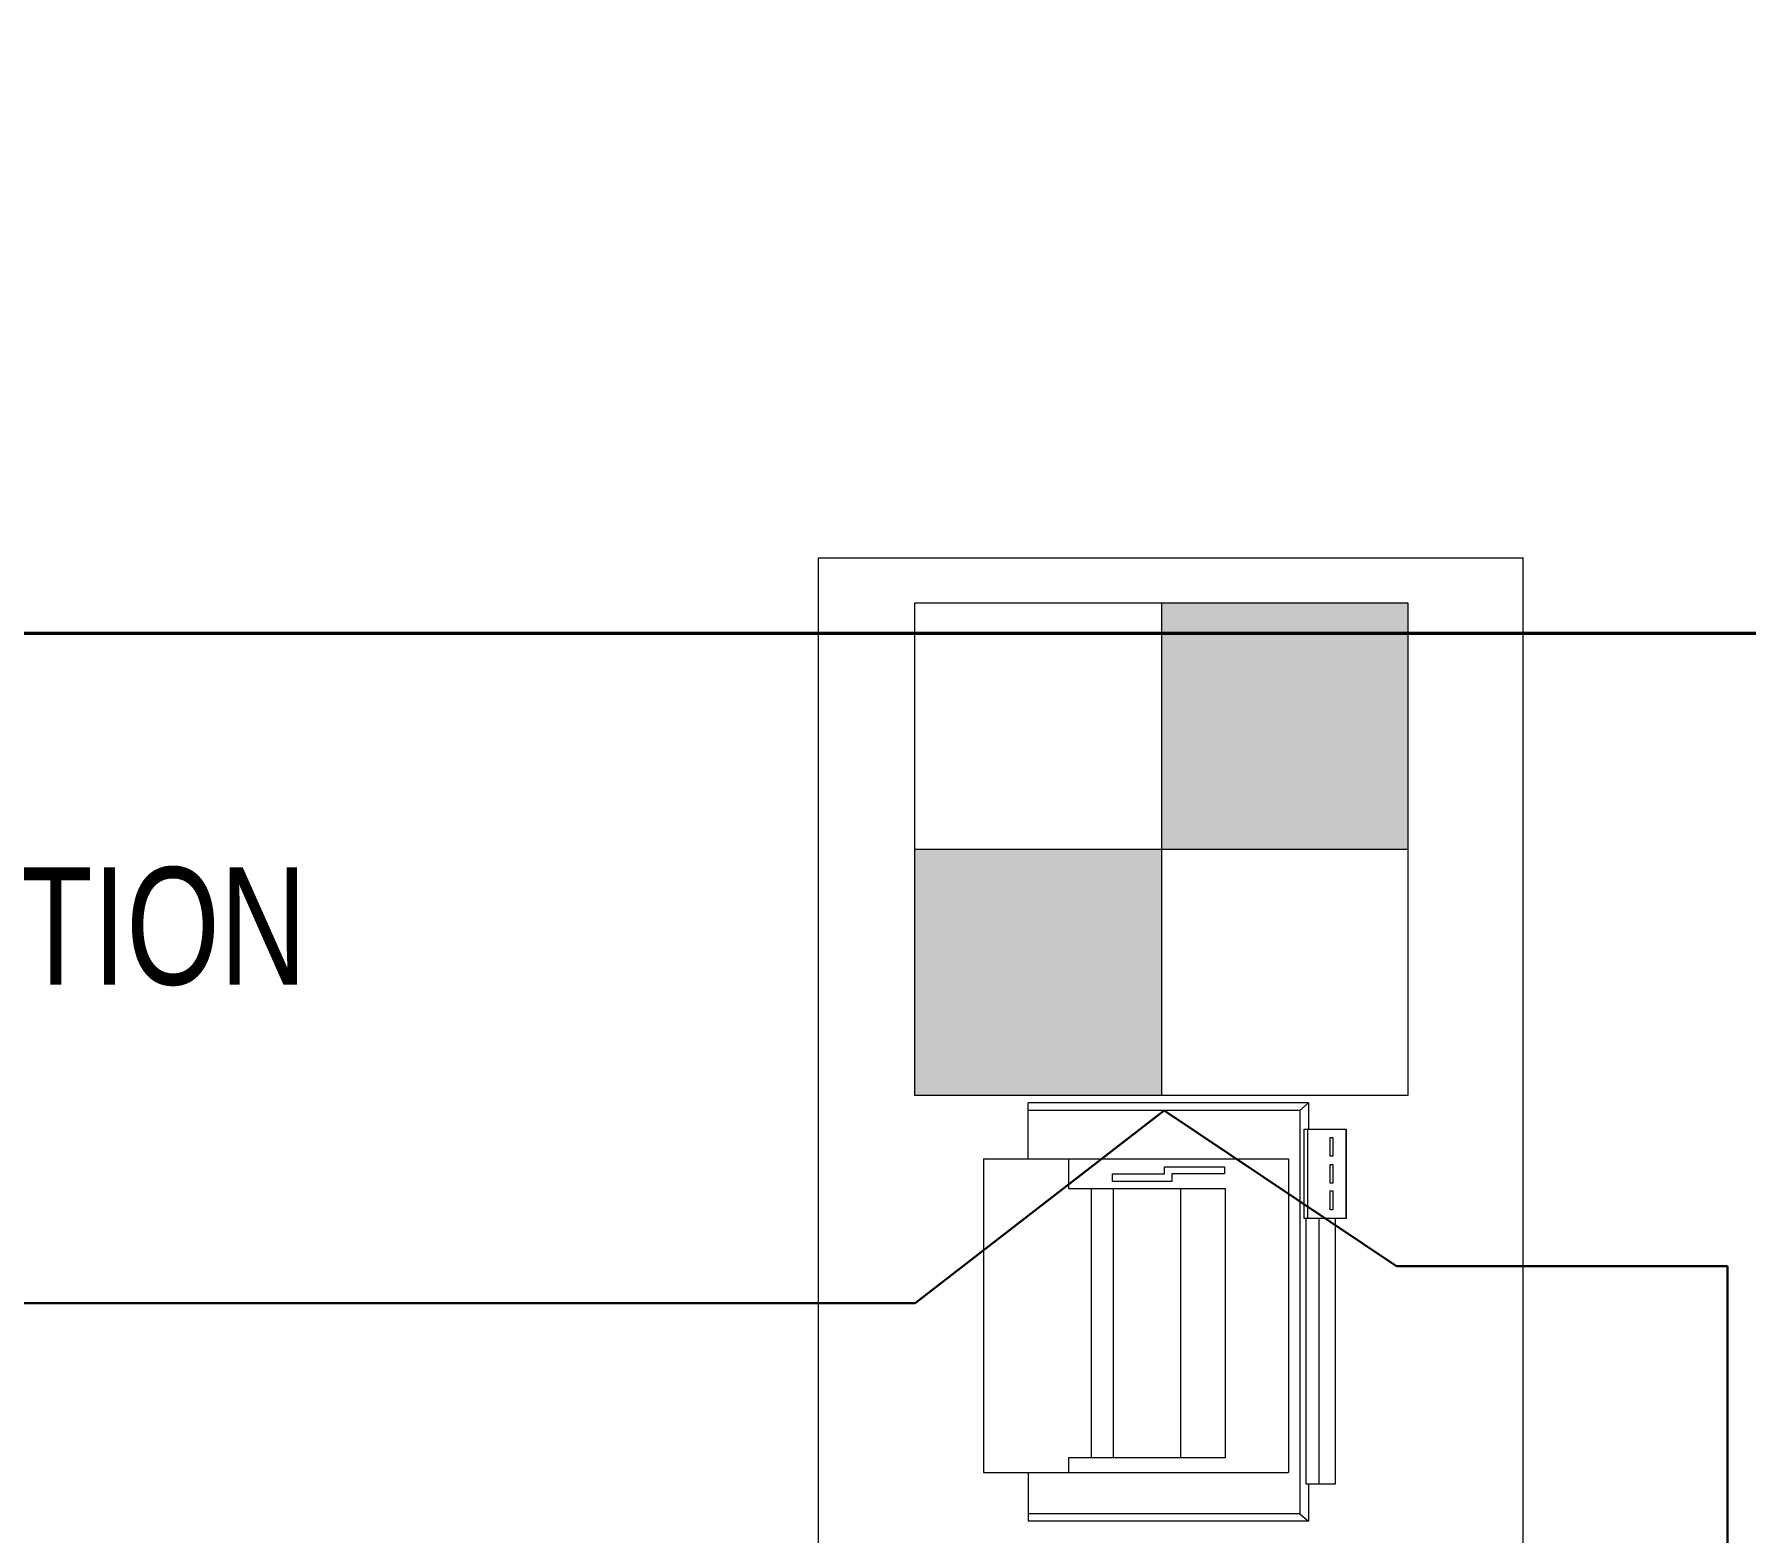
# Model space of a CAD drawing. Header units: metres. Extents: x 75097 to 220695, y -1557923 to -1361206.
# Drawn here: x 117490 to 118949, y -1402304 to -1401027 of the extents above; entities that cross this region are included whole.
import ezdxf

# ---------------------------------------------------------------- set-up
doc = ezdxf.new("R2010")
doc.units = ezdxf.units.M
doc.layers.get('0').update_dxf_attribs({"lineweight": 0})
for name, color, linetype, lineweight in [('A-100 - Copy$0$72_EGR_BASE_TEXT', 8, 'Continuous', 0), ('A-100 - Copy$0$Medical Equipment and Furniture', 8, 'Continuous', 0), ('E-LG', 245, 'Continuous', 30)]:
    doc.layers.add(name, color=color, linetype=linetype, lineweight=lineweight)
doc.layers.add('E-POWR', color=7, linetype='Continuous', lineweight=9, true_color=0x4e7e3e)
doc.styles.add('A-100 - Copy$0$X3G_ENTITY_2587EA', font='swisscl.ttf', dxfattribs={"height": 200})

# ---------------------------------------------------------------- blocks, each defined once
blk = doc.blocks.new('FLOOR BOX')
at = {"layer": 'E-POWR'}
h = blk.add_hatch(color=256, dxfattribs=at)
h.dxf.hatch_style = 1
h.paths.add_polyline_path([(0, 300), (0, 0), (300, 0), (300, 300)])
h.paths.add_polyline_path([(0, -300), (0, 0), (-300, 0), (-300, -300)])
blk.add_lwpolyline([(-300, 300), (300, 300), (300, -300), (-300, -300)], close=True, dxfattribs=at)
for points in [[(0, 300), (0, -300)], [(-300, 0), (300, 0)]]:
    blk.add_lwpolyline(points, dxfattribs=at)
blk = doc.blocks.new('A-100 - Copy$0$ITPPLT2C-P')
for p, q in [((0.0229, 0.0318), (0.2618, 0.0318)), ((0.0304, 0.0256), (0.0229, 0.0318)), ((0.0229, 0), (0.0229, 0.0318)), ((0.2618, -0.0096), (0.2618, 0.0318)), ((0.0304, -0.3182), (0.0304, 0.0256)), ((0.0304, 0.0256), (0.2618, 0.0256)), ((0, 0), (0, -0.2262)), ((0.0252, 0), (0, 0)), ((0.0139, 0), (0.0139, -0.2262)), ((0.0252, 0), (0.0139, 0)), ((0.0252, -0.2262), (0.0252, 0)), ((0.0401, -0.2769), (0.0401, -0.0096)), ((0.3, -0.0096), (0.0401, -0.0096)), ((0.2274, -0.0222), (0.2274, -0.0096)), ((0.3, -0.2769), (0.3, -0.0096)), ((0.0939, -0.2515), (0.0939, -0.0222)), ((0.0939, -0.0222), (0.2274, -0.0222)), ((0.1321, -0.2515), (0.1321, -0.0222)), ((0.1894, -0.2515), (0.1894, -0.0222)), ((0.2082, -0.2515), (0.2082, -0.0222)), ((-0.0091, -0.2262), (0.0267, -0.2262)), ((-0.0091, -0.3023), (-0.0091, -0.2262)), ((-0.0087, -0.2262), (0.0236, -0.2262)), ((-0.0087, -0.3023), (-0.0087, -0.2262)), ((0, -0.2262), (0.0252, -0.2262)), ((0.0139, -0.2262), (0.0252, -0.2262)), ((0.0236, -0.2262), (0.0236, -0.3023)), ((0.0267, -0.2262), (0.0267, -0.3023)), ((0.0023, -0.2495), (0.0023, -0.2334)), ((0.0023, -0.2334), (0.0045, -0.2334)), ((0.0045, -0.2334), (0.0045, -0.2495)), ((0.0045, -0.2495), (0.0023, -0.2495)), ((0.0023, -0.2721), (0.0023, -0.2562)), ((0.0023, -0.2562), (0.0045, -0.2562)), ((0.0045, -0.2562), (0.0045, -0.2721)), ((0.2274, -0.2515), (0.0939, -0.2515)), ((0.1395, -0.2575), (0.19, -0.2575)), ((0.1395, -0.2641), (0.1395, -0.2575)), ((0.19, -0.2575), (0.19, -0.2641)), ((0.2274, -0.2769), (0.2274, -0.2515)), ((0.0045, -0.2721), (0.0023, -0.2721)), ((0.3, -0.2769), (0.0401, -0.2769)), ((0.0947, -0.2701), (0.0947, -0.2641)), ((0.0947, -0.2641), (0.1395, -0.2641)), ((0.1457, -0.2701), (0.0947, -0.2701)), ((0.19, -0.2641), (0.1457, -0.2641)), ((0.1457, -0.2641), (0.1457, -0.2701)), ((0.2618, -0.2769), (0.2618, -0.3246)), ((0.0023, -0.295), (0.0023, -0.2793)), ((0.0023, -0.2793), (0.0045, -0.2793)), ((0.0045, -0.2793), (0.0045, -0.295)), ((0.0267, -0.3023), (-0.0091, -0.3023)), ((0.0236, -0.3023), (-0.0087, -0.3023)), ((0.0045, -0.295), (0.0023, -0.295)), ((0.0229, -0.3246), (0.0229, -0.3023)), ((0.0304, -0.3182), (0.0229, -0.3246)), ((0.0304, -0.3182), (0.2618, -0.3182)), ((0.0229, -0.3246), (0.2618, -0.3246))]:
    blk.add_line(p, q)
blk = doc.blocks.new('A-100 - Copy')
at = {"layer": 'A-100 - Copy$0$Medical Equipment and Furniture'}
for p, q in [((118158.6, -1403647.7, 0), (118158.6, -1401473, 0)), ((118158.6, -1401473, 0), (118758.6, -1401473, 0)), ((118758.6, -1401472.9, 0), (118758.6, -1404247.7, 0))]:
    blk.add_line(p, q, dxfattribs=at)
at = {"layer": 'A-100 - Copy$0$Medical Equipment and Furniture', "extrusion": (1.19895e-18, -8.17187e-07, -1), "xscale": -1000, "yscale": 1000.000000000006, "zscale": 1000.000000000002, "rotation": 180}
blk.add_blockref('A-100 - Copy$0$ITPPLT2C-P', (-118599.1, -1402262.2, -1.2), dxfattribs=at)
at = {"layer": 'A-100 - Copy$0$72_EGR_BASE_TEXT', "insert": (117332.5, -1401736.8), "char_height": 100, "attachment_point": 2, "style": 'A-100 - Copy$0$X3G_ENTITY_2587EA'}
blk.add_mtext('OR RECEPTION', dxfattribs=at)

msp = doc.modelspace()

# ---------------------------------------------------------------- linework, layer by layer
at = {"layer": 'E-LG', "color": 1}
msp.add_lwpolyline([(150505, -1410095.1), (150505, -1405110.5), (125427.3, -1405110.5), (125427.3, -1401960.3), (124946.7, -1401849.6), (125150.8, -1402096.7), (125150.8, -1404010.4), (124514.9, -1403969.8), (125156.2, -1404080.2), (125156.2, -1404482.1), (118933, -1404482.1), (118933, -1402076.9), (118651, -1402076.9), (118453, -1401944), (118240.9, -1402108.2), (116424, -1402108.2), (116424, -1403363.1), (116215, -1403702.6)], dxfattribs=at)
at = {"layer": 'E-POWR', "const_width": 3}
msp.add_lwpolyline([(119742, -1399148.9), (119743, -1401537.4), (116215, -1401537.4), (116215, -1403912.6), (115462.9, -1403912.6), (115462.9, -1399707.2)], dxfattribs=at)

# ---------------------------------------------------------------- block references
at = {"layer": 'E-POWR', "color": 87, "true_color": 0x4c7b3d, "xscale": 0.7, "yscale": 0.7, "zscale": 0.7}
msp.add_blockref('FLOOR BOX', (118450.8, -1401721.4), dxfattribs=at)

# ---------------------------------------------------------------- next in the draw order: block references
msp.add_blockref('A-100 - Copy', (0, 0))

doc.saveas('drawing.dxf')
